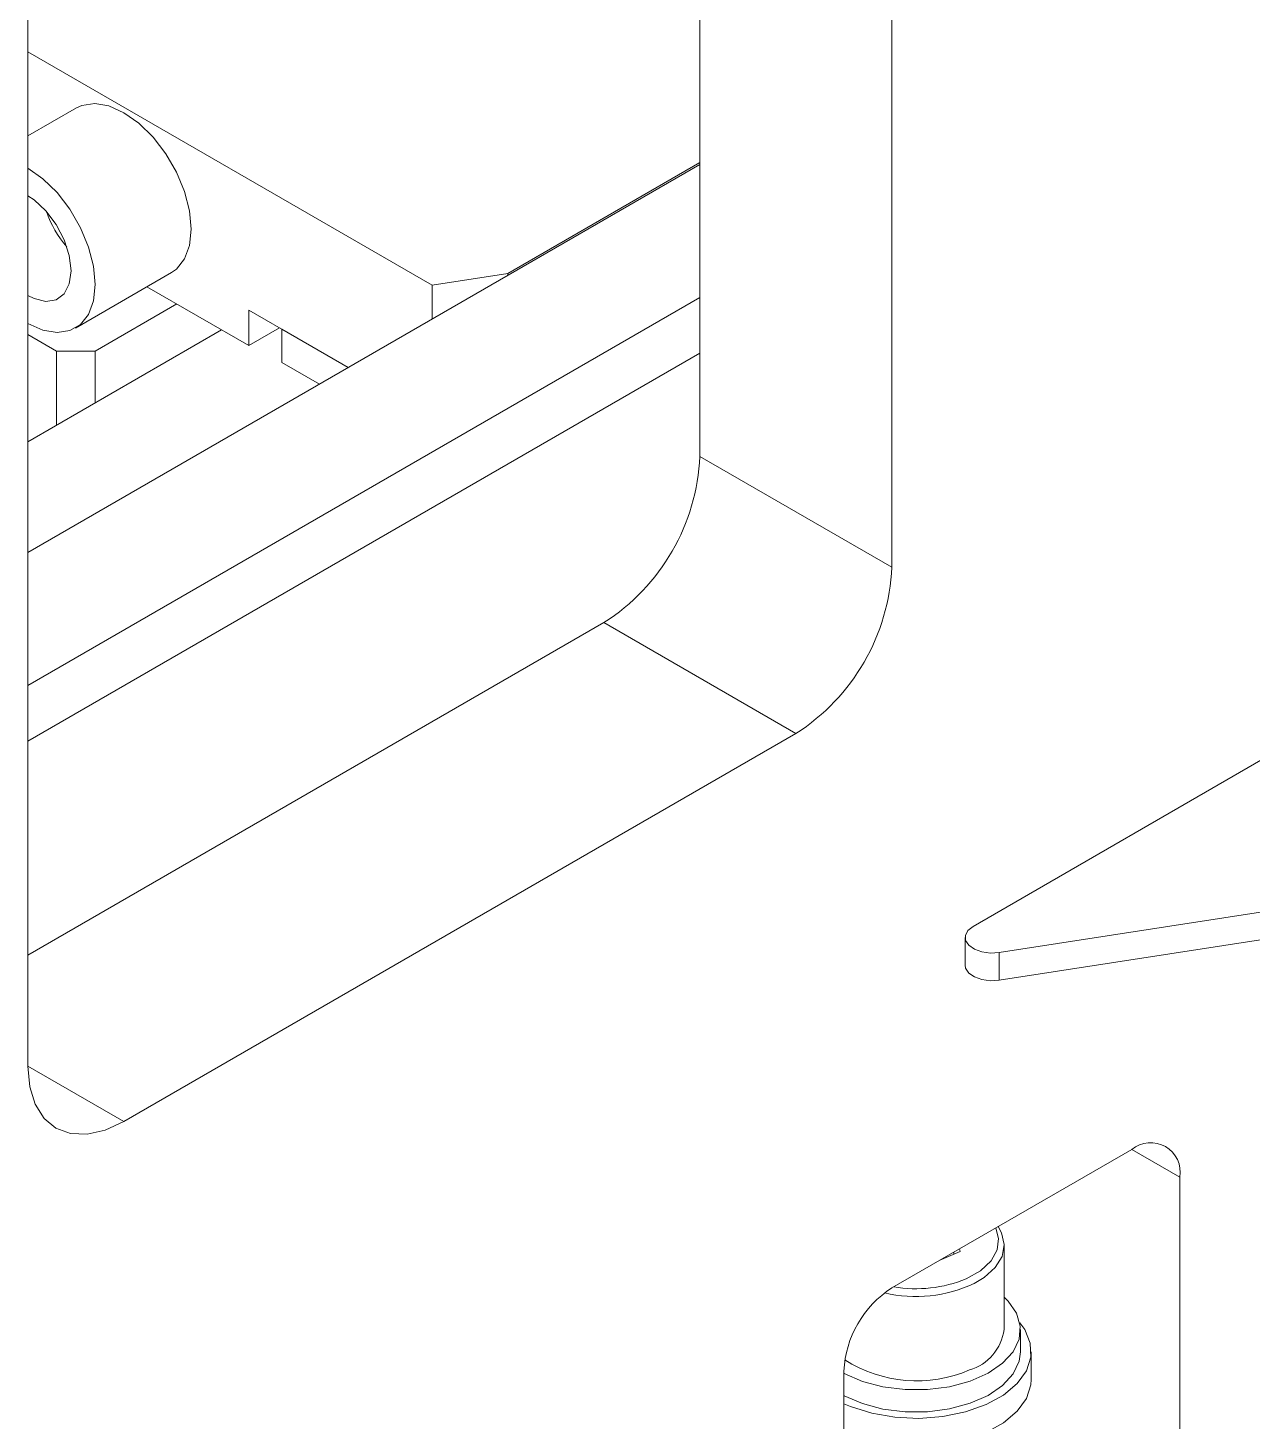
# Model space of a CAD drawing. Header units: millimetres. Extents: x 169 to 14583, y -399 to 10804.
# Drawn here: x 3654.4 to 3744.6, y 7590.2 to 7692.8 of the extents above; entities that cross this region are included whole.
import ezdxf

# ---------------------------------------------------------------- set-up
doc = ezdxf.new("R2010")
doc.units = ezdxf.units.MM
doc.header["$LTSCALE"] = 35

msp = doc.modelspace()

# ---------------------------------------------------------------- linework, layer by layer
at = {"color": 7, "linetype": 'Continuous', "lineweight": 18}
for p, q in [((3703.932, 7661.212), (3703.932, 7769.815)), ((3718.074, 7653.048), (3718.074, 7769.813)), ((3654.435, 7733.075), (3654.435, 7616.31)), ((3654.435, 7691.009), (3684.213, 7673.818)), ((3658.006, 7686.865), (3654.435, 7684.804)), ((3658.006, 7686.865), (3654.435, 7684.804)), ((3658.006, 7686.865), (3654.435, 7684.804)), ((3823.428, 7683.967), (3724.054, 7626.599)), ((3654.435, 7654.124), (3703.932, 7682.699)), ((3689.79, 7674.681), (3703.932, 7682.845)), ((3654.435, 7680.395), (3654.435, 7680.395)), ((3657.934, 7670.659), (3665.005, 7674.741)), ((3657.934, 7670.659), (3665.005, 7674.741)), ((3657.934, 7670.659), (3665.005, 7674.741)), ((3684.213, 7673.818), (3689.79, 7674.681)), ((3689.79, 7674.681), (3689.79, 7674.535)), ((3663.202, 7673.7), (3670.698, 7669.372)), ((3684.213, 7671.315), (3684.213, 7673.818)), ((3654.435, 7644.327), (3703.932, 7672.902)), ((3659.384, 7668.963), (3665.395, 7672.434)), ((3670.698, 7671.985), (3678.036, 7667.749)), ((3670.698, 7669.372), (3670.698, 7671.985)), ((3654.435, 7662.285), (3668.704, 7670.523)), ((3670.698, 7669.372), (3672.961, 7670.679)), ((3678.036, 7667.749), (3673.147, 7670.571)), ((3673.147, 7670.571), (3673.147, 7668.122)), ((3654.435, 7670.188), (3656.556, 7668.963)), ((3654.435, 7640.245), (3703.932, 7668.819)), ((3656.556, 7668.963), (3659.384, 7668.963)), ((3656.556, 7663.51), (3656.556, 7668.963)), ((3659.384, 7668.963), (3659.384, 7665.143)), ((3675.914, 7666.524), (3673.147, 7668.122)), ((3703.932, 7661.212), (3718.074, 7653.048)), ((3654.435, 7624.472), (3696.861, 7648.965)), ((3711.003, 7640.801), (3696.861, 7648.965)), ((3661.506, 7612.226), (3711.003, 7640.801)), ((3763.727, 7630.505), (3725.986, 7624.668)), ((3725.986, 7622.626), (3763.727, 7628.464)), ((3723.469, 7625.783), (3723.469, 7623.742)), ((3725.986, 7624.668), (3725.986, 7622.626)), ((3654.435, 7616.308), (3661.506, 7612.226)), ((3718.074, 7599.973), (3735.752, 7610.178)), ((3739.287, 7608.136), (3735.751, 7610.178)), ((3739.287, 7608.136), (3739.287, 7563.227)), ((3721.56, 7601.986), (3723.092, 7602.663)), ((3722.635, 7602.461), (3722.635, 7602.606)), ((3723.051, 7602.846), (3723.092, 7602.663)), ((3726.342, 7596.909), (3726.342, 7603.115)), ((3727.542, 7595.276), (3727.542, 7596.909)), ((3728.342, 7593.235), (3728.342, 7595.276)), ((3714.539, 7548.939), (3714.539, 7593.849))]:
    msp.add_line(p, q, dxfattribs=at)
at = {"color": 7, "linetype": 'Continuous', "lineweight": 18, "flags": 128}
for points in [[(3658.006, 7686.865), (3658.419, 7687.053), (3659.358, 7687.193), (3660.404, 7687.011), (3661.506, 7686.519), (3662.607, 7685.74), (3663.653, 7684.713), (3664.592, 7683.49), (3665.375, 7682.133), (3665.965, 7680.709), (3666.331, 7679.289), (3666.455, 7677.946), (3666.331, 7676.745), (3665.965, 7675.749), (3665.375, 7675.005), (3665.005, 7674.741)], [(3658.006, 7686.865), (3658.419, 7687.053), (3659.358, 7687.193), (3660.404, 7687.011), (3661.506, 7686.519), (3662.607, 7685.74), (3663.653, 7684.713), (3664.592, 7683.49), (3665.375, 7682.133), (3665.965, 7680.709), (3666.331, 7679.289), (3666.455, 7677.946), (3666.331, 7676.745), (3665.965, 7675.749), (3665.375, 7675.005), (3665.005, 7674.741)], [(3658.006, 7686.865), (3658.419, 7687.053), (3659.358, 7687.193), (3660.404, 7687.011), (3661.506, 7686.519), (3662.607, 7685.74), (3663.653, 7684.713), (3664.592, 7683.49), (3665.375, 7682.133), (3665.965, 7680.709), (3666.331, 7679.289), (3666.455, 7677.946), (3666.331, 7676.745), (3665.965, 7675.749), (3665.375, 7675.005), (3665.005, 7674.741)], [(3654.435, 7682.437), (3655.536, 7681.658), (3656.582, 7680.631), (3657.521, 7679.408), (3658.304, 7678.051), (3658.894, 7676.627), (3659.26, 7675.207), (3659.384, 7673.864), (3659.26, 7672.663), (3658.894, 7671.667), (3658.304, 7670.923), (3657.521, 7670.471), (3656.582, 7670.332), (3655.536, 7670.513), (3654.435, 7671.005)], [(3654.435, 7682.437), (3655.536, 7681.658), (3656.582, 7680.631), (3657.521, 7679.408), (3658.304, 7678.051), (3658.894, 7676.627), (3659.26, 7675.207), (3659.384, 7673.864), (3659.26, 7672.663), (3658.894, 7671.667), (3658.304, 7670.923), (3657.521, 7670.471), (3656.582, 7670.332), (3655.536, 7670.513), (3654.435, 7671.005)], [(3654.435, 7682.437), (3655.536, 7681.658), (3656.582, 7680.631), (3657.521, 7679.408), (3658.304, 7678.051), (3658.894, 7676.627), (3659.26, 7675.207), (3659.384, 7673.864), (3659.26, 7672.663), (3658.894, 7671.667), (3658.304, 7670.923), (3657.521, 7670.471), (3656.582, 7670.332), (3655.536, 7670.513), (3654.435, 7671.005)], [(3654.435, 7673.047), (3654.887, 7672.823), (3655.756, 7672.616), (3656.518, 7672.741), (3657.111, 7673.189), (3657.488, 7673.923), (3657.616, 7674.884), (3657.488, 7675.994), (3657.111, 7677.162), (3656.518, 7678.295), (3655.756, 7679.3), (3654.887, 7680.097), (3654.435, 7680.396)], [(3654.435, 7673.047), (3654.887, 7672.823), (3655.756, 7672.616), (3656.518, 7672.741), (3657.111, 7673.189), (3657.488, 7673.923), (3657.616, 7674.884), (3657.488, 7675.994), (3657.111, 7677.162), (3656.518, 7678.295), (3655.756, 7679.3), (3654.887, 7680.097), (3654.435, 7680.396)], [(3654.435, 7673.047), (3654.887, 7672.823), (3655.756, 7672.616), (3656.518, 7672.741), (3657.111, 7673.189), (3657.488, 7673.923), (3657.616, 7674.884), (3657.488, 7675.994), (3657.111, 7677.162), (3656.518, 7678.295), (3655.756, 7679.3), (3654.887, 7680.097), (3654.435, 7680.396)], [(3724.054, 7626.599), (3723.675, 7626.294), (3723.486, 7625.934), (3723.507, 7625.558), (3723.737, 7625.206), (3724.15, 7624.915), (3724.703, 7624.716), (3725.338, 7624.631), (3725.986, 7624.668)], [(3725.986, 7622.626), (3725.338, 7622.589), (3724.703, 7622.675), (3724.15, 7622.873), (3723.737, 7623.164), (3723.507, 7623.516), (3723.469, 7623.742)], [(3661.506, 7612.226), (3660.126, 7611.587), (3658.8, 7611.286), (3657.577, 7611.335), (3656.506, 7611.731), (3655.626, 7612.461), (3654.973, 7613.496), (3654.57, 7614.795), (3654.435, 7616.31)], [(3723.553, 7600.647), (3724.603, 7601.241), (3725.378, 7601.962), (3725.83, 7602.77), (3725.934, 7603.617), (3725.719, 7604.386)], [(3725.892, 7604.486), (3726.145, 7604.031), (3726.341, 7603.167), (3726.187, 7602.301), (3725.691, 7601.478), (3724.879, 7600.743), (3724.136, 7600.298)], [(3726.342, 7599.292), (3726.631, 7599.007), (3727.253, 7598.115), (3727.529, 7597.168), (3727.445, 7596.208), (3727.006, 7595.28), (3726.232, 7594.429), (3725.159, 7593.694), (3723.838, 7593.11), (3722.329, 7592.703), (3720.705, 7592.492), (3719.04, 7592.488), (3717.412, 7592.691), (3715.898, 7593.092), (3714.569, 7593.67), (3714.539, 7593.687)], [(3727.492, 7597.415), (3727.856, 7596.912), (3728.27, 7595.914), (3728.315, 7594.888), (3727.99, 7593.88), (3727.309, 7592.932), (3726.302, 7592.087), (3725.012, 7591.382), (3723.497, 7590.846), (3721.821, 7590.504), (3720.06, 7590.371), (3718.288, 7590.452), (3716.585, 7590.744), (3715.023, 7591.234), (3714.539, 7591.442)], [(3727.542, 7595.276), (3727.445, 7594.574), (3727.006, 7593.647), (3726.232, 7592.796), (3725.159, 7592.061), (3723.838, 7591.477), (3722.329, 7591.069), (3720.705, 7590.859), (3719.04, 7590.855), (3717.412, 7591.058), (3715.898, 7591.458), (3714.569, 7592.037), (3714.539, 7592.054)], [(3728.342, 7593.235), (3728.315, 7592.847), (3727.99, 7591.839), (3727.309, 7590.891), (3726.302, 7590.046), (3725.012, 7589.34), (3723.497, 7588.805), (3721.821, 7588.463), (3720.06, 7588.33), (3718.288, 7588.411), (3716.585, 7588.703), (3715.023, 7589.193), (3714.539, 7589.4)]]:
    msp.add_lwpolyline(points, dxfattribs=at)
at = {"color": 7, "linetype": 'Continuous', "lineweight": 18}
for centre, radius, start, end in [((3663.019, 7681.677), 7.613, 198.62596, 221.36866), ((3688.58, 7661.911), 15.368, 302.60548, 357.39452), ((3702.722, 7653.747), 15.368, 302.60548, 357.39452), ((3737.132, 7608.486), 2.184, 350.78596, 129.20329), ((3719.833, 7609.708), 9.795, 260.43873, 292.3155), ((3722.215, 7593.5), 7.684, 122.60548, 177.39452), ((3719.838, 7609.481), 10.139, 256.8314, 295.08194), ((3722.756, 7597.398), 3.619, 286.70162, 352.24644), ((3719.907, 7602.905), 9.78, 237.18439, 293.43081)]:
    msp.add_arc(centre, radius, start, end, dxfattribs=at)

doc.saveas('drawing.dxf')
